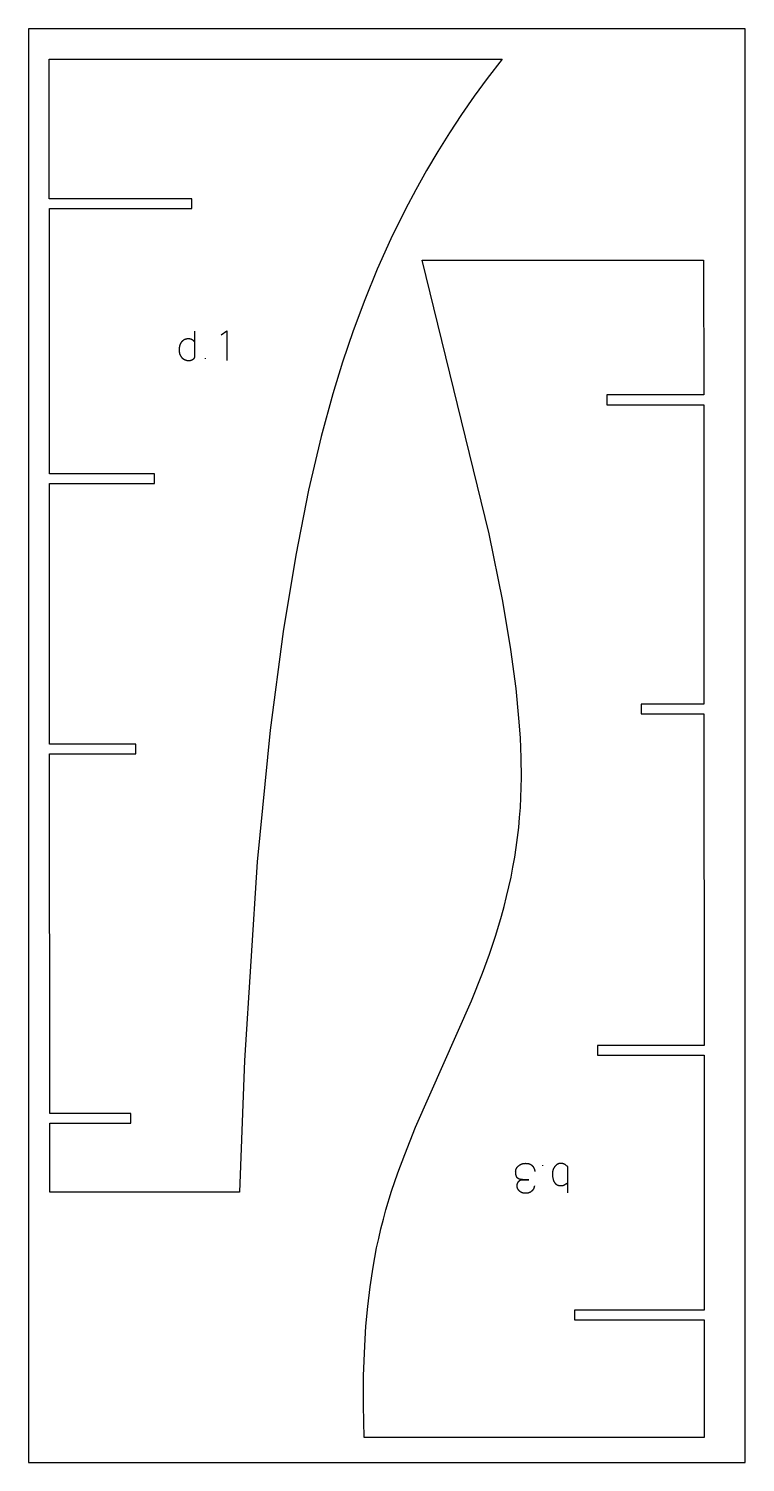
# Model space of a CAD drawing. Header units: millimetres. Extents: x 1718 to 33616, y 5029 to 7469.
# Drawn here: x 29932 to 31152, y 5029 to 7469 of the extents above; entities that cross this region are included whole.
import ezdxf

# ---------------------------------------------------------------- set-up
doc = ezdxf.new("R2010")
doc.units = ezdxf.units.MM
for name, color, linetype, true_color in [('ZZ_CORTE', 1, 'Continuous', 0xff0000), ('ZZ_GRABADO', 98, 'Continuous', 0x005600), ('ZZ_PANEL', 18, 'Continuous', 0x000000)]:
    doc.layers.add(name, color=color, linetype=linetype, true_color=true_color)

msp = doc.modelspace()

# ---------------------------------------------------------------- linework, layer by layer
at = {"layer": 'ZZ_CORTE'}
for points in [[(30290.6, 5489), (29967.9, 5489), (29967.8, 5606.4), (30105.9, 5606.4), (30105.9, 5622.9), (29967.8, 5622.9), (29967.4, 6235.2), (30114.3, 6235.2), (30114.3, 6251.7), (29967.4, 6251.7), (29967.1, 6694.9), (30145.7, 6694.9), (30145.7, 6711.4), (29967.1, 6711.4), (29966.9, 7163.4), (30209.3, 7163.4), (30209.3, 7179.9), (29966.8, 7179.9), (29966.7, 7417.2), (30737.5, 7417.2)], [(30737.5, 7417.2), (30712.3, 7384.6), (30690.1, 7354.3), (30668.6, 7323.4), (30648, 7292.1), (30628.1, 7260.2), (30608.9, 7227.9), (30590.6, 7195.1), (30573, 7161.9), (30548.2, 7111.3), (30525.1, 7059.9), (30503.7, 7007.7), (30484, 6954.9), (30466, 6901.5), (30449.5, 6847.6), (30429.9, 6775.1), (30408.3, 6683.6), (30386.3, 6573.1), (30364.9, 6443.3), (30342.8, 6275.6), (30320.8, 6051.1), (30299.2, 5713.2), (30290.6, 5489)], [(30502.9, 5071.7), (30501.6, 5125.7), (30501.9, 5176.6), (30503.7, 5227.3), (30505.9, 5261), (30508.9, 5294.6), (30512.9, 5328), (30517.9, 5361.2), (30520.9, 5377.7), (30524.1, 5394.1), (30527.6, 5410.4), (30531.4, 5426.7), (30535.6, 5442.8), (30540, 5458.9), (30549.6, 5490.7), (30560.3, 5522.2), (30571.8, 5553.4), (30590.5, 5599.7), (30685.5, 5814.6), (30704.4, 5861.9), (30716.1, 5893.9), (30726.9, 5926.2), (30736.7, 5958.9), (30741.2, 5975.4), (30745.4, 5992), (30749.3, 6008.6), (30752.9, 6025.3), (30756.1, 6042.1), (30759.1, 6059), (30761.7, 6075.8), (30763.9, 6092.8), (30765.9, 6109.7), (30767.5, 6126.7), (30768.7, 6143.7), (30769.7, 6160.6), (30770.3, 6177.6), (30770.5, 6194.6), (30770.2, 6228.5), (30768.7, 6262.2), (30766.4, 6295.8), (30761.4, 6346), (30752.5, 6412.4), (30738.7, 6494.8), (30715.6, 6609.5), (30601.3, 7075.4)], [(30601.3, 7075.4), (31080.6, 7075.4), (31080.8, 6845.8), (30915.7, 6845.8), (30915.7, 6829.3), (31080.8, 6829.3), (31081.1, 6319.5), (30974.2, 6319.5), (30974.2, 6303), (31081.1, 6303), (31081.4, 5738.8), (30900, 5738.8), (30900, 5722.3), (31081.5, 5722.3), (31081.7, 5288.3), (30861, 5288.3), (30861, 5271.8), (31081.7, 5271.8), (31081.9, 5071.7), (30502.9, 5071.7)]]:
    msp.add_lwpolyline(points, dxfattribs=at)
at = {"layer": 'ZZ_GRABADO'}
for points in [[(30213.9, 6954.2), (30213.9, 6909.4)], [(30259.4, 6948.2), (30268.8, 6954.7), (30268.8, 6904.7)], [(30213.9, 6909.4), (30213.7, 6909.1), (30213.4, 6908.8), (30213.2, 6908.4), (30213, 6908.1), (30212.8, 6907.8), (30212.6, 6907.5), (30212.3, 6907.3), (30212.1, 6907), (30211.8, 6906.7), (30211.6, 6906.5), (30211.3, 6906.3), (30211, 6906), (30210.9, 6905.9), (30210.8, 6905.8), (30210.6, 6905.7), (30210.5, 6905.6), (30210.3, 6905.5), (30210.2, 6905.4), (30210.1, 6905.3), (30209.9, 6905.3), (30209.8, 6905.2), (30209.6, 6905.1), (30209.5, 6905), (30209.3, 6904.9), (30209.2, 6904.9), (30209, 6904.8), (30208.9, 6904.7), (30208.7, 6904.6), (30208.5, 6904.6), (30208.4, 6904.5), (30208.2, 6904.5), (30208.1, 6904.4), (30207.9, 6904.4), (30207.7, 6904.3), (30207.4, 6904.2), (30207, 6904.1), (30206.7, 6904.1), (30206.3, 6904), (30206, 6903.9), (30205.6, 6903.9), (30205.2, 6903.9), (30204.9, 6903.9), (30204.5, 6903.9), (30204, 6903.9), (30203.6, 6903.9), (30203.1, 6903.9), (30202.7, 6903.9), (30202.3, 6904), (30201.8, 6904.1), (30201.4, 6904.1), (30201, 6904.2), (30200.6, 6904.3), (30200.2, 6904.4), (30199.8, 6904.5), (30199.4, 6904.6), (30199, 6904.8), (30198.6, 6904.9), (30198.2, 6905.1), (30197.8, 6905.2), (30197.5, 6905.4), (30197.1, 6905.6), (30196.7, 6905.8), (30196.4, 6906), (30196, 6906.2), (30195.7, 6906.5), (30195.4, 6906.7), (30195, 6907), (30194.7, 6907.2), (30194.4, 6907.5), (30194.1, 6907.8), (30193.8, 6908.1), (30193.5, 6908.4), (30193.2, 6908.7), (30192.9, 6909), (30192.6, 6909.4), (30192.3, 6909.7), (30192.1, 6910), (30191.8, 6910.4), (30191.6, 6910.7), (30191.4, 6911.1), (30191.2, 6911.4), (30190.9, 6911.8), (30190.7, 6912.1), (30190.6, 6912.5), (30190.4, 6912.8), (30190.2, 6913.2), (30190, 6913.6), (30189.9, 6914), (30189.7, 6914.3), (30189.6, 6914.7), (30189.4, 6915.1), (30189.3, 6915.5), (30189.2, 6915.9), (30189.1, 6916.3), (30189, 6916.8), (30188.9, 6917.2), (30188.8, 6917.6), (30188.7, 6918), (30188.6, 6918.5), (30188.6, 6918.9), (30188.5, 6919.3), (30188.5, 6919.8), (30188.4, 6920.2), (30188.4, 6920.7), (30188.4, 6921.1), (30188.4, 6921.6), (30188.4, 6922.1), (30188.4, 6923.1), (30188.4, 6924.1), (30188.5, 6925), (30188.6, 6926), (30188.7, 6926.9), (30188.8, 6927.8), (30189, 6928.6), (30189.1, 6929.1), (30189.2, 6929.5), (30189.3, 6929.9), (30189.4, 6930.3), (30189.6, 6930.7), (30189.7, 6931.1), (30189.8, 6931.5), (30190, 6931.9), (30190.1, 6932.3), (30190.3, 6932.6), (30190.4, 6933), (30190.6, 6933.4), (30190.8, 6933.7), (30191, 6934.1), (30191.2, 6934.4), (30191.3, 6934.8), (30191.5, 6935.1), (30191.8, 6935.5), (30192, 6935.8), (30192.3, 6936.2), (30192.5, 6936.6), (30192.8, 6936.9), (30193.1, 6937.3), (30193.4, 6937.6), (30193.7, 6937.9), (30194, 6938.2), (30194.3, 6938.5), (30194.6, 6938.8), (30194.9, 6939.1), (30195.3, 6939.3), (30195.6, 6939.5), (30196, 6939.8), (30196.3, 6940), (30196.7, 6940.2), (30197, 6940.4), (30197.4, 6940.6), (30197.8, 6940.7), (30198.2, 6940.9), (30198.6, 6941), (30199, 6941.2), (30199.4, 6941.3), (30199.8, 6941.4), (30200.3, 6941.5), (30200.7, 6941.6), (30201.2, 6941.6), (30201.6, 6941.7), (30202.1, 6941.7), (30202.5, 6941.8), (30203, 6941.8), (30203.5, 6941.8), (30203.9, 6941.8), (30204.3, 6941.8), (30204.6, 6941.7), (30205, 6941.7), (30205.4, 6941.7), (30205.8, 6941.6), (30206.1, 6941.5), (30206.5, 6941.5), (30206.8, 6941.4), (30207.2, 6941.3), (30207.5, 6941.2), (30207.9, 6941.1), (30208.2, 6940.9), (30208.5, 6940.8), (30208.9, 6940.7), (30209.2, 6940.5), (30209.5, 6940.4), (30209.8, 6940.2), (30210.1, 6940), (30210.5, 6939.8), (30210.8, 6939.6), (30211.1, 6939.4), (30211.4, 6939.2), (30211.7, 6939), (30211.9, 6938.7), (30212.2, 6938.5), (30212.5, 6938.2), (30212.8, 6937.9), (30213.1, 6937.6), (30213.3, 6937.4), (30213.6, 6937.1), (30213.9, 6936.7)], [(30232.8, 6907.2), (30232.8, 6908.3)], [(30783, 5510.3), (30779.5, 5510.3), (30776.1, 5510.2), (30775.1, 5510.2), (30774.1, 5510.3), (30773.2, 5510.3), (30772.3, 5510.4), (30771.5, 5510.4), (30770.6, 5510.5), (30769.9, 5510.6), (30769.2, 5510.8), (30768.8, 5510.8), (30768.5, 5510.9), (30768.1, 5511), (30767.8, 5511.1), (30767.5, 5511.2), (30767.2, 5511.2), (30766.9, 5511.3), (30766.7, 5511.4), (30766.4, 5511.5), (30766.1, 5511.7), (30765.9, 5511.8), (30765.7, 5511.9), (30765.4, 5512), (30765.3, 5512.1), (30765.2, 5512.1), (30765.1, 5512.2), (30765, 5512.3), (30764.9, 5512.3), (30764.7, 5512.5), (30764.6, 5512.6), (30764.4, 5512.7), (30764.3, 5512.8), (30764.2, 5512.9), (30764.1, 5513), (30764, 5513.1), (30763.9, 5513.2), (30763.7, 5513.3), (30763.6, 5513.5), (30763.5, 5513.6), (30763.4, 5513.7), (30763.3, 5513.8), (30763.2, 5514), (30763.1, 5514.1), (30763, 5514.2), (30762.9, 5514.4), (30762.8, 5514.5), (30762.7, 5514.7), (30762.6, 5514.8), (30762.6, 5514.9), (30762.5, 5515.1), (30762.4, 5515.3), (30762.3, 5515.4), (30762.1, 5515.7), (30762, 5516.1), (30761.9, 5516.4), (30761.7, 5516.8), (30761.6, 5517.2), (30761.5, 5517.5), (30761.4, 5517.9), (30761.3, 5518.4), (30761.2, 5518.8), (30761.1, 5519.2), (30761, 5519.6), (30761, 5520.1), (30760.9, 5520.6), (30760.9, 5521), (30760.8, 5521.5), (30760.8, 5522), (30760.8, 5523.1), (30760.7, 5524.1), (30760.8, 5524.5), (30760.8, 5524.8), (30760.8, 5525.2), (30760.9, 5525.6), (30760.9, 5525.9), (30761, 5526.2), (30761, 5526.6), (30761.1, 5526.9), (30761.2, 5527.3), (30761.3, 5527.6), (30761.4, 5527.9), (30761.6, 5528.3), (30761.7, 5528.6), (30761.8, 5528.9), (30762, 5529.2), (30762.1, 5529.5), (30762.3, 5529.8), (30762.5, 5530.2), (30762.7, 5530.5), (30762.9, 5530.8), (30763.1, 5531.1), (30763.4, 5531.4), (30763.6, 5531.6), (30763.8, 5531.9), (30764.1, 5532.2), (30764.4, 5532.5), (30764.6, 5532.8), (30764.9, 5533.1), (30765.2, 5533.3), (30765.5, 5533.6), (30765.9, 5533.9), (30766.2, 5534.2), (30766.5, 5534.4), (30766.8, 5534.6), (30767.2, 5534.9), (30767.5, 5535.1), (30767.8, 5535.3), (30768.2, 5535.5), (30768.5, 5535.7), (30768.8, 5535.9), (30769.2, 5536.1), (30769.5, 5536.3), (30769.8, 5536.4), (30770.2, 5536.6), (30770.5, 5536.7), (30770.9, 5536.9), (30771.2, 5537), (30771.6, 5537.2), (30771.9, 5537.3), (30772.3, 5537.4), (30772.6, 5537.5), (30773, 5537.6), (30773.4, 5537.7), (30773.7, 5537.8), (30774.1, 5537.8), (30774.5, 5537.9), (30774.8, 5538), (30775.2, 5538), (30775.6, 5538.1), (30775.9, 5538.1), (30776.3, 5538.1), (30776.7, 5538.1), (30777.1, 5538.1), (30777.4, 5538.2), (30778.3, 5538.1), (30779.1, 5538.1), (30779.5, 5538.1), (30779.9, 5538), (30780.3, 5538), (30780.7, 5537.9), (30781.1, 5537.9), (30781.5, 5537.8), (30781.9, 5537.7), (30782.2, 5537.7), (30782.6, 5537.6), (30783, 5537.5), (30783.3, 5537.4), (30783.7, 5537.3), (30784, 5537.2), (30784.3, 5537.1), (30784.7, 5536.9), (30785, 5536.8), (30785.3, 5536.7), (30785.6, 5536.5), (30785.9, 5536.4), (30786.2, 5536.2), (30786.5, 5536), (30786.8, 5535.9), (30787.1, 5535.7), (30787.3, 5535.5), (30787.6, 5535.3), (30787.9, 5535.1), (30788.1, 5534.9), (30788.4, 5534.7), (30788.6, 5534.5), (30788.9, 5534.2), (30789.1, 5534), (30789.3, 5533.8), (30789.6, 5533.5), (30789.8, 5533.3), (30790, 5533), (30790.2, 5532.7), (30790.4, 5532.5), (30790.6, 5532.2), (30790.8, 5531.9), (30790.9, 5531.6), (30791.1, 5531.3), (30791.3, 5531), (30791.5, 5530.7), (30791.6, 5530.4), (30791.8, 5530), (30791.9, 5529.7), (30792.1, 5529.3), (30792.2, 5529), (30792.3, 5528.6), (30792.4, 5528.3), (30792.6, 5527.9), (30792.7, 5527.5), (30792.8, 5527.2), (30792.9, 5526.8), (30793, 5526.4), (30793.1, 5526), (30793.2, 5525.1), (30793.4, 5524.3)], [(30806.3, 5534.8), (30806.3, 5533.7)], [(30849.3, 5532.6), (30847.5, 5534), (30846.1, 5535.1), (30845.5, 5535.5), (30845, 5535.9), (30844.8, 5536), (30844.6, 5536.2), (30844.4, 5536.3), (30844.2, 5536.4), (30843.8, 5536.6), (30843.4, 5536.8), (30843, 5537), (30842.6, 5537.2), (30842.2, 5537.3), (30842, 5537.4), (30841.7, 5537.5), (30841.5, 5537.5), (30841.3, 5537.6), (30841.1, 5537.7), (30840.9, 5537.7), (30840.7, 5537.8), (30840.5, 5537.8), (30840.2, 5537.8), (30840, 5537.9), (30839.8, 5537.9), (30839.6, 5537.9), (30839.1, 5538), (30838.7, 5538), (30838.3, 5538), (30837.8, 5538.1), (30837.3, 5538), (30836.9, 5538), (30836.7, 5538), (30836.5, 5538), (30836.3, 5538), (30836.1, 5537.9), (30835.9, 5537.9), (30835.7, 5537.9), (30835.4, 5537.8), (30835.2, 5537.8), (30835, 5537.7), (30834.8, 5537.7), (30834.6, 5537.6), (30834.4, 5537.6), (30834.2, 5537.5), (30834, 5537.4), (30833.8, 5537.4), (30833.6, 5537.3), (30833.4, 5537.2), (30833.2, 5537.1), (30833, 5537), (30832.8, 5537), (30832.7, 5536.9), (30832.5, 5536.8), (30832.3, 5536.7), (30832.1, 5536.6), (30831.7, 5536.3), (30831.3, 5536.1), (30831, 5535.9), (30830.6, 5535.6), (30830.2, 5535.3), (30829.9, 5535), (30829.5, 5534.7), (30829.2, 5534.4), (30828.8, 5534), (30828.5, 5533.7), (30828.1, 5533.3), (30827.8, 5532.9), (30827.5, 5532.5), (30827.1, 5532.1), (30826.8, 5531.7), (30826.5, 5531.2), (30826.2, 5530.7), (30825.9, 5530.3), (30825.6, 5529.8), (30825.4, 5529.5), (30825.3, 5529.3), (30825.2, 5529.1), (30825.1, 5528.8), (30824.9, 5528.6), (30824.8, 5528.3), (30824.7, 5528), (30824.6, 5527.8), (30824.5, 5527.5), (30824.4, 5527.2), (30824.3, 5526.9), (30824.2, 5526.6), (30824.1, 5526.3), (30824.1, 5526), (30823.9, 5525.4), (30823.8, 5524.7), (30823.7, 5524), (30823.6, 5523.4), (30823.5, 5522.6), (30823.4, 5521.9), (30823.4, 5521.1), (30823.4, 5520.3), (30823.4, 5519.5), (30823.4, 5518.6), (30823.4, 5517.7), (30823.5, 5516.9), (30823.6, 5516), (30823.7, 5514.9), (30823.9, 5513.8), (30824.1, 5512.8), (30824.3, 5511.8), (30824.5, 5510.9), (30824.6, 5510.4), (30824.8, 5510), (30824.9, 5509.5), (30825, 5509.1), (30825.2, 5508.7), (30825.4, 5508.3), (30825.5, 5507.9), (30825.7, 5507.5), (30825.9, 5507.2), (30826, 5506.8), (30826.2, 5506.5), (30826.4, 5506.1), (30826.6, 5505.8), (30826.8, 5505.5), (30827, 5505.2), (30827.2, 5504.9), (30827.4, 5504.6), (30827.7, 5504.4), (30827.9, 5504.1), (30828.1, 5503.9), (30828.3, 5503.7), (30828.4, 5503.6), (30828.5, 5503.5), (30828.6, 5503.4), (30828.9, 5503.2), (30829.1, 5503), (30829.3, 5502.8), (30829.6, 5502.6), (30829.8, 5502.4), (30830.1, 5502.3), (30830.3, 5502.1), (30830.6, 5501.9), (30830.8, 5501.8), (30831.1, 5501.6), (30831.3, 5501.5), (30831.6, 5501.4), (30831.8, 5501.3), (30832.1, 5501.1), (30832.4, 5501), (30832.6, 5500.9), (30832.9, 5500.8), (30833.2, 5500.7), (30833.4, 5500.6), (30833.7, 5500.5), (30834, 5500.5), (30834.2, 5500.4), (30834.5, 5500.3), (30834.8, 5500.3), (30835.1, 5500.2), (30835.4, 5500.2), (30835.6, 5500.2), (30835.9, 5500.1), (30836.2, 5500.1), (30836.5, 5500.1), (30836.8, 5500.1), (30837.1, 5500.1), (30837.5, 5500.1), (30837.9, 5500.1), (30838.3, 5500.1), (30838.7, 5500.2), (30839.1, 5500.2), (30839.5, 5500.3), (30839.9, 5500.3), (30840.4, 5500.4), (30840.7, 5500.4), (30841, 5500.5), (30841.4, 5500.6), (30841.7, 5500.7), (30842, 5500.8), (30842.3, 5500.9), (30842.6, 5501), (30843, 5501.1), (30843.3, 5501.2), (30843.6, 5501.4), (30843.8, 5501.5), (30844.1, 5501.7), (30844.4, 5501.8), (30844.7, 5502), (30845, 5502.1), (30845.4, 5502.4), (30845.5, 5502.5), (30845.8, 5502.8), (30846.2, 5503.1), (30846.7, 5503.4), (30849.3, 5505.6)], [(30849.3, 5487.8), (30849.3, 5532.6)], [(30792.8, 5500), (30792.6, 5499.2), (30792.4, 5498.4), (30792.2, 5497.7), (30792, 5497), (30791.8, 5496.4), (30791.7, 5496.1), (30791.6, 5495.9), (30791.5, 5495.6), (30791.4, 5495.3), (30791.3, 5495.1), (30791.2, 5494.9), (30790.9, 5494.4), (30790.7, 5493.9), (30790.4, 5493.5), (30790.3, 5493.3), (30790.1, 5493), (30790, 5492.8), (30789.8, 5492.6), (30789.7, 5492.4), (30789.5, 5492.2), (30789.4, 5492), (30789.2, 5491.8), (30789, 5491.7), (30788.9, 5491.5), (30788.7, 5491.3), (30788.5, 5491.1), (30788.3, 5490.9), (30788.1, 5490.8), (30788, 5490.6), (30787.8, 5490.5), (30787.6, 5490.3), (30787.4, 5490.1), (30787.2, 5490), (30787, 5489.9), (30786.8, 5489.7), (30786.6, 5489.6), (30786.4, 5489.4), (30786.2, 5489.3), (30786, 5489.2), (30785.7, 5489.1), (30785.5, 5488.9), (30785.3, 5488.8), (30785.1, 5488.7), (30784.8, 5488.6), (30784.6, 5488.5), (30784.4, 5488.4), (30784.1, 5488.3), (30783.9, 5488.2), (30783.7, 5488.1), (30783.4, 5488), (30782.9, 5487.9), (30782.4, 5487.7), (30781.9, 5487.6), (30781.3, 5487.5), (30780.8, 5487.4), (30780.2, 5487.3), (30779.6, 5487.2), (30779, 5487.2), (30778.4, 5487.2), (30777.8, 5487.1), (30777.2, 5487.1), (30776.9, 5487.1), (30776.5, 5487.1), (30776.2, 5487.2), (30775.8, 5487.2), (30775.5, 5487.2), (30775.2, 5487.2), (30774.8, 5487.3), (30774.5, 5487.3), (30774.2, 5487.4), (30773.8, 5487.5), (30773.5, 5487.5), (30773.2, 5487.6), (30772.9, 5487.7), (30772.6, 5487.8), (30772.3, 5487.9), (30772, 5488), (30771.7, 5488.1), (30771.4, 5488.2), (30771.1, 5488.4), (30770.8, 5488.5), (30770.5, 5488.6), (30770.2, 5488.8), (30769.9, 5488.9), (30769.7, 5489.1), (30769.4, 5489.3), (30769.1, 5489.4), (30768.8, 5489.6), (30768.6, 5489.8), (30768.3, 5490), (30768, 5490.2), (30767.8, 5490.4), (30767.5, 5490.6), (30767.3, 5490.9), (30767, 5491.1), (30766.8, 5491.3), (30766.5, 5491.6), (30766.3, 5491.8), (30766.1, 5492.1), (30765.9, 5492.3), (30765.7, 5492.6), (30765.5, 5492.8), (30765.3, 5493.1), (30765.1, 5493.4), (30764.9, 5493.6), (30764.8, 5493.9), (30764.6, 5494.2), (30764.5, 5494.5), (30764.3, 5494.8), (30764.2, 5495.1), (30764.1, 5495.3), (30764, 5495.6), (30763.9, 5495.9), (30763.8, 5496.3), (30763.7, 5496.6), (30763.6, 5496.9), (30763.5, 5497.2), (30763.5, 5497.5), (30763.4, 5497.8), (30763.4, 5498.2), (30763.3, 5498.5), (30763.3, 5498.8), (30763.3, 5499.2), (30763.3, 5499.5), (30763.3, 5499.9), (30763.3, 5500.3), (30763.3, 5500.8), (30763.3, 5501.2), (30763.4, 5501.6), (30763.4, 5502), (30763.5, 5502.2), (30763.5, 5502.4), (30763.5, 5502.7), (30763.6, 5502.9), (30763.6, 5503.1), (30763.7, 5503.2), (30763.7, 5503.4), (30763.8, 5503.6), (30763.9, 5503.8), (30763.9, 5504), (30764, 5504.2), (30764.1, 5504.4), (30764.1, 5504.6), (30764.2, 5504.7), (30764.3, 5504.9), (30764.4, 5505.1), (30764.5, 5505.3), (30764.6, 5505.4), (30764.7, 5505.6), (30764.8, 5505.8), (30764.9, 5505.9), (30765, 5506.1), (30765.1, 5506.3), (30765.2, 5506.4), (30765.3, 5506.6), (30765.4, 5506.7), (30765.6, 5506.9), (30765.7, 5507.1), (30765.8, 5507.2), (30765.9, 5507.3), (30766.1, 5507.5), (30766.2, 5507.6), (30766.4, 5507.8), (30766.5, 5507.9), (30766.7, 5508.1), (30766.8, 5508.2), (30767, 5508.3), (30767.1, 5508.4), (30767.3, 5508.6), (30767.5, 5508.7), (30767.8, 5509), (30768.1, 5509.2), (30768.5, 5509.4), (30768.9, 5509.6), (30769.3, 5509.9), (30769.7, 5510.1), (30770.1, 5510.3)], [(30770.1, 5510.3), (30783, 5510.3)]]:
    msp.add_lwpolyline(points, dxfattribs=at)
at = {"layer": 'ZZ_PANEL'}
msp.add_lwpolyline([(29931.7, 5029.2), (31151.7, 5029.2), (31151.7, 7469.2), (29931.7, 7469.2)], close=True, dxfattribs=at)

doc.saveas('drawing.dxf')
